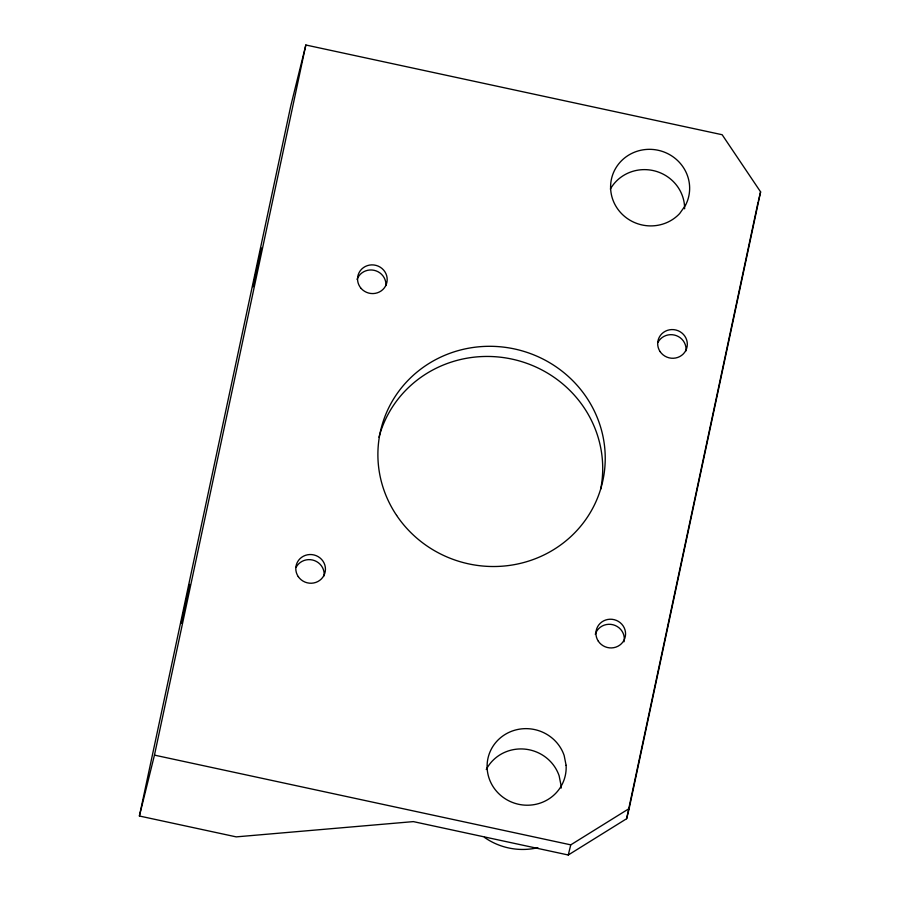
<?xml version="1.0" encoding="UTF-8"?>
<svg xmlns="http://www.w3.org/2000/svg" width="900" height="900" viewBox="0 0 900 900"><rect width="100%" height="100%" fill="white"/><g stroke="black" fill="none" stroke-linecap="round" stroke-linejoin="round"><path stroke-width="1.35" d="M139.399 816.008L290.779 105.885L305.843 45L722.149 134.73L760.601 191.891L629.145 808.571L626.625 818.719L568.26 855L413.359 821.61L236.216 836.876L139.399 816.008L154.463 755.123L305.843 45M626.625 818.719L758.092 202.039M568.26 855L570.769 844.852L629.145 808.571M758.408 200.768L760.601 191.891M154.463 755.123L570.769 844.852M657.99 342.349A14.861 14.332 13.9 0 1 685.969 350.899M595.283 634.309A14.861 14.332 13.9 0 1 613.114 624.78A14.861 14.332 13.9 0 1 624.015 641.779M378.979 437.254A113.895 109.867 13.9 0 1 514.024 359.561A113.895 109.867 13.9 0 1 600.66 489.218M296.111 567.304A14.861 14.332 13.9 0 1 324.09 575.854M357.086 279.428A14.861 14.332 13.9 0 1 385.909 285.525M486.259 769.489A39.623 38.216 13.9 0 1 524.452 749.081A39.623 38.216 13.9 0 1 559.125 775.766L561.071 785.61A39.623 38.216 13.9 0 1 561.139 788.107M537.84 847.688A64.373 62.1 13.9 0 1 484.402 837.349M610.346 189.09A39.623 38.216 13.9 0 1 654.941 170.989A39.623 38.216 13.9 0 1 684.63 208.8M181.44 622.485L181.339 623.126L189.686 584.404L181.44 622.485M253.136 286.11L253.046 286.751L261.394 248.029L253.136 286.11M685.462 205.357L679.68 213.536A39.623 38.216 13.9 0 1 613.834 202.219A39.623 38.216 13.9 0 1 651.24 149.366A39.623 38.216 13.9 0 1 685.462 205.357M566.1 765.315L564.154 755.471A39.623 38.216 13.9 0 0 499.478 738.653A39.623 38.216 13.9 0 0 512.055 802.283A39.623 38.216 13.9 0 0 566.1 765.315M396.63 515.419A113.895 109.867 13.9 0 0 593.179 507.397A113.895 109.867 13.9 0 0 484.864 346.399A113.895 109.867 13.9 0 0 396.63 515.419M660.116 351.619A14.861 14.332 13.9 0 0 685.755 350.572A14.861 14.332 13.9 0 0 671.625 329.58A14.861 14.332 13.9 0 0 660.116 351.619M598.365 641.273A14.861 14.332 13.9 0 0 624.004 640.226A14.861 14.332 13.9 0 0 609.874 619.234A14.861 14.332 13.9 0 0 598.365 641.273M298.238 576.585A14.861 14.332 13.9 0 0 323.876 575.539A14.861 14.332 13.9 0 0 309.746 554.535A14.861 14.332 13.9 0 0 298.238 576.585M361.192 288.484A14.861 14.332 13.9 0 0 386.392 284.108A14.861 14.332 13.9 0 0 369.517 265.095A14.861 14.332 13.9 0 0 361.192 288.484"/></g></svg>
